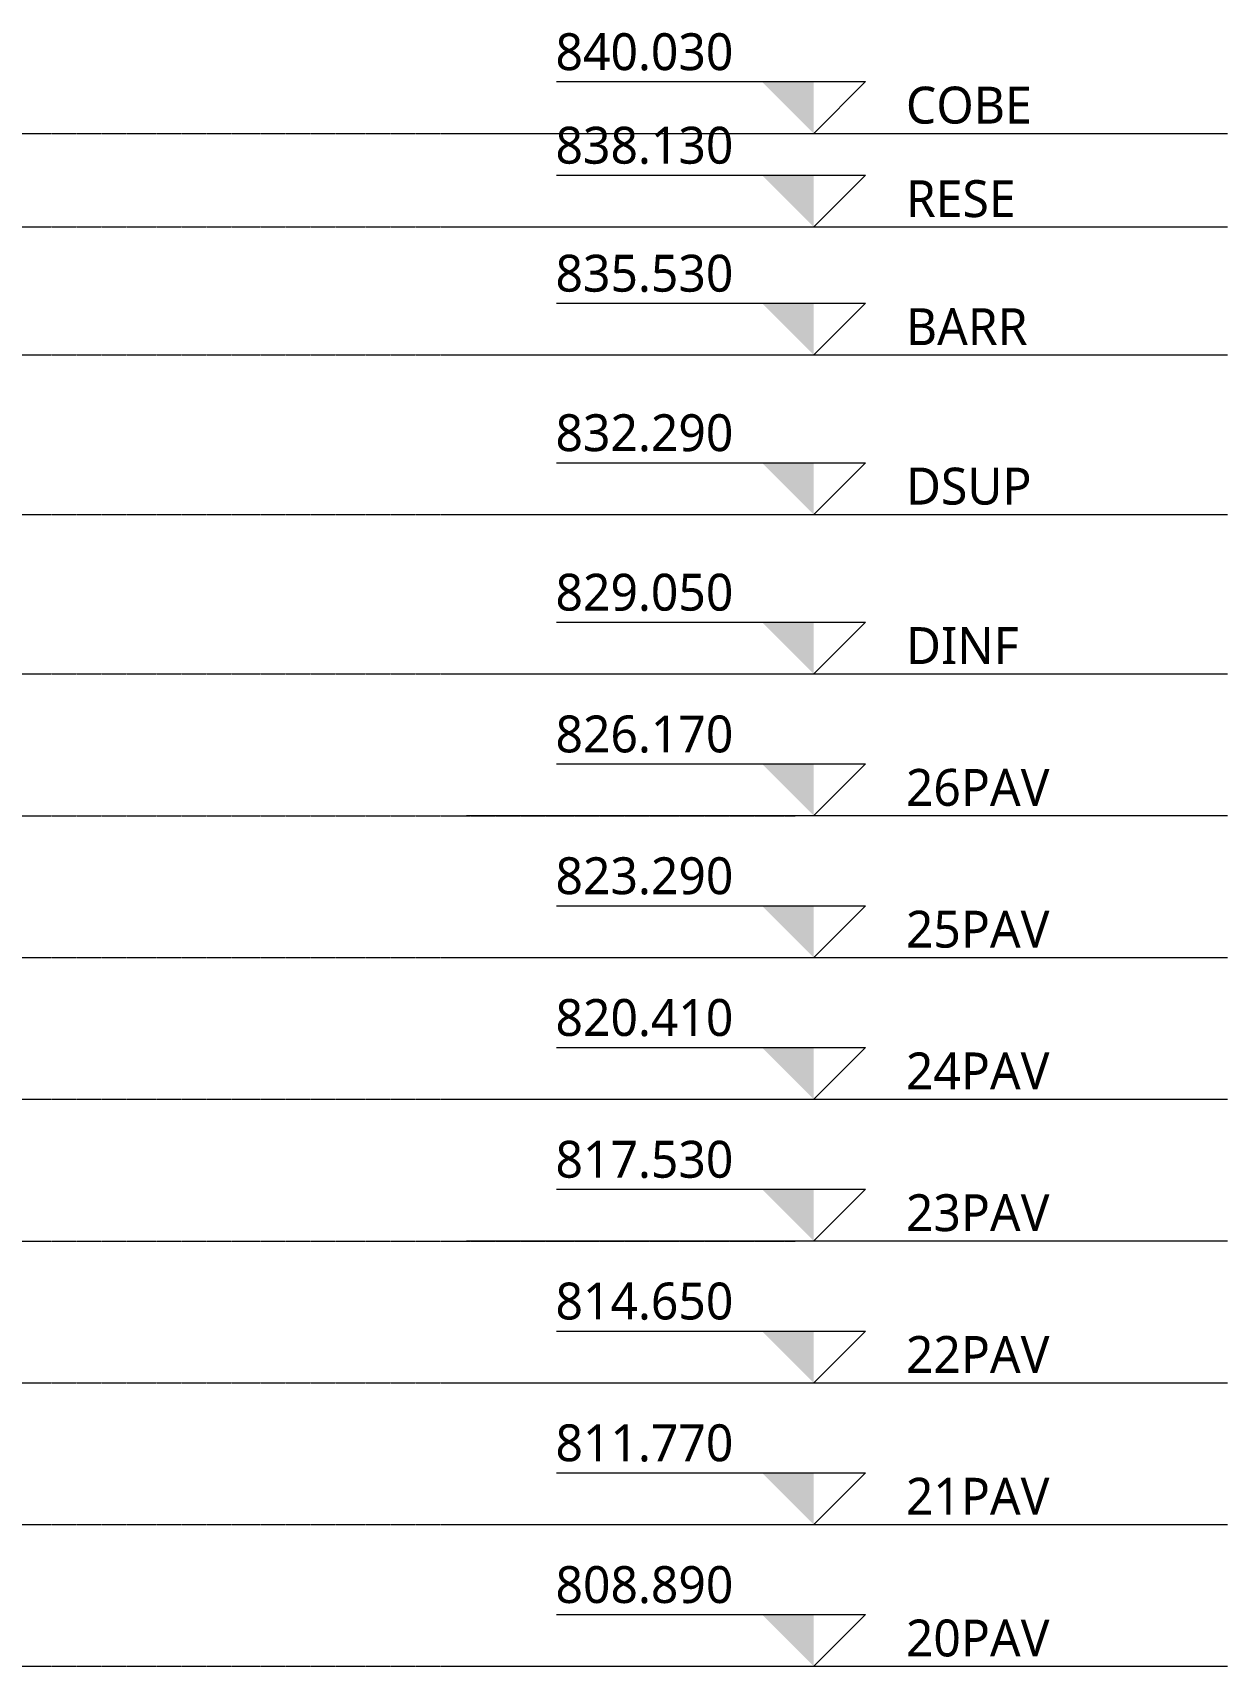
# Model space of a CAD drawing. Header units: centimetres. Extents: x -1095 to 23421, y -520 to 84300.
# Drawn here: x 15098 to 17527, y 80889 to 84208 of the extents above; entities that cross this region are included whole.
import ezdxf

# ---------------------------------------------------------------- set-up
doc = ezdxf.new("R2010")
doc.units = ezdxf.units.CM
doc.linetypes.add('Centro', pattern=[3.175, 0.635, -0.47625, 1.5875, -0.47625])
doc.layers.add('A-FLOR-LEVL', color=7, linetype='Continuous', lineweight=9)
doc.styles.add('Gadugi_7', font='gadugi.ttf', dxfattribs={"height": 75})

# ---------------------------------------------------------------- blocks, each defined once
blk = doc.blocks.new('Nível - NÍVEL - CORTE ESQUEMÁTICO-903305-CT501 - CORTE ESQ_ ATC')
at = {"layer": 'A-FLOR-LEVL'}
blk.add_hatch(color=256, dxfattribs=at).paths.add_polyline_path([(2311.4, 76962.2), (2311.4, 76857.1), (2206.3, 76962.2)], flags=0)
for p, q in [((1788.5, 76962.2), (2416.4, 76962.2)), ((2311.4, 76857.1), (2416.4, 76962.2)), ((1605.9, 76857.1), (3152.1, 76857.1))]:
    blk.add_line(p, q, dxfattribs=at)

msp = doc.modelspace()

# ---------------------------------------------------------------- linework, layer by layer
at = {"layer": 'A-FLOR-LEVL', "linetype": 'Centro'}
for p, q in [((12850.49, 84003), (16649.08, 84003)), ((12850.49, 83813), (16649.08, 83813)), ((12850.49, 83553), (16649.08, 83553)), ((12850.49, 83229), (16649.08, 83229)), ((12850.49, 82905), (16649.08, 82905)), ((12850.49, 82617), (16649.08, 82617)), ((12850.49, 82329), (16649.08, 82329)), ((12850.49, 82041), (16649.08, 82041)), ((12850.49, 81753), (16649.08, 81753)), ((12850.49, 81465), (16649.08, 81465)), ((12850.49, 81177), (16649.08, 81177)), ((12850.49, 80889), (16649.08, 80889))]:
    msp.add_line(p, q, dxfattribs=at)

# ---------------------------------------------------------------- block references
at = {"layer": 'A-FLOR-LEVL'}
for p in [(14374.49, 7146), (14374.49, 6956), (14374.49, 6696), (14374.49, 6372), (14374.49, 6048), (14374.49, 5760), (14374.49, 5472), (14374.49, 5184), (14374.49, 4896), (14374.49, 4608), (14374.49, 4320), (14374.49, 4032)]:
    msp.add_blockref('Nível - NÍVEL - CORTE ESQUEMÁTICO-903305-CT501 - CORTE ESQ_ ATC', p, dxfattribs=at)

# ---------------------------------------------------------------- texts
at = {"layer": 'A-FLOR-LEVL', "char_height": 75, "attachment_point": 1, "style": 'Gadugi_7'}
for s, insert, width in [('840.030', (16161.13, 84206.57), 436.9197), ('COBE', (16873.24, 84098.05), 312.6581), ('838.130', (16161.13, 84016.57), 436.9197), ('RESE', (16873.24, 83908.05), 272.5737), ('835.530', (16161.13, 83756.57), 436.9197), ('BARR', (16873.24, 83648.05), 308.6497), ('832.290', (16161.13, 83432.57), 436.9197), ('DSUP', (16873.24, 83324.05), 316.6666), ('829.050', (16161.13, 83108.57), 436.9197), ('DINF', (16873.24, 83000.05), 284.5991), ('826.170', (16161.13, 82820.57), 436.9197), ('26PAV', (16873.24, 82712.05), 372.7847), ('823.290', (16161.13, 82532.57), 436.9197), ('25PAV', (16873.24, 82424.05), 372.7847), ('820.410', (16161.13, 82244.57), 436.9197), ('24PAV', (16873.24, 82136.05), 372.7847), ('817.530', (16161.13, 81956.57), 436.9197), ('23PAV', (16873.24, 81848.05), 372.7847), ('814.650', (16161.13, 81668.57), 436.9197), ('22PAV', (16873.24, 81560.05), 372.7847), ('811.770', (16161.13, 81380.57), 436.9197), ('21PAV', (16873.24, 81272.05), 372.7847), ('808.890', (16161.13, 81092.57), 436.9197), ('20PAV', (16873.24, 80984.05), 372.7847)]:
    msp.add_mtext(s, dxfattribs=dict(at, insert=insert, width=width))

doc.saveas('drawing.dxf')
